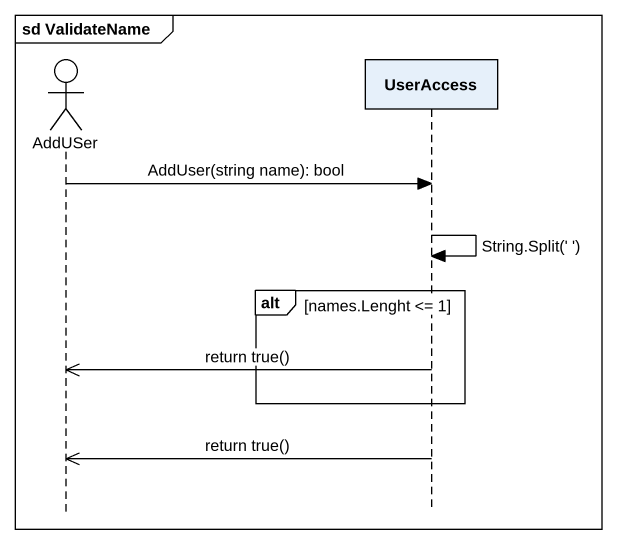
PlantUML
@startuml
mainframe sd ValidateName
hide footbox
actor AddUSer
participant UserAccess

AddUSer -> UserAccess : AddUser(string name): bool
UserAccess -> UserAccess : String.Split(' ')
alt names.Lenght <= 1
  UserAccess ->> AddUSer : return true()
end
UserAccess ->> AddUSer : return true()
@enduml
